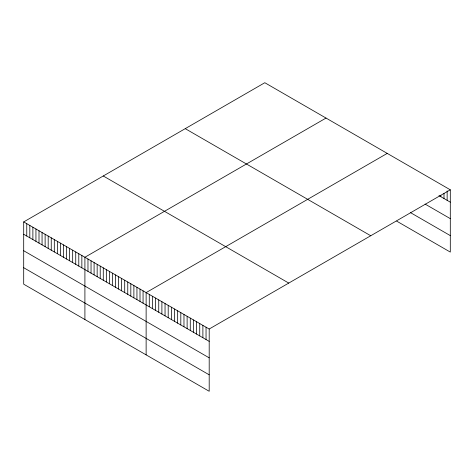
<?xml version="1.0" encoding="UTF-8"?>
<svg xmlns="http://www.w3.org/2000/svg" width="474" height="474" viewBox="0 0 474 474"><rect width="100%" height="100%" fill="white"/><g stroke="black" fill="none" stroke-linecap="round" stroke-linejoin="round"><path stroke-width="0.71" d="M450.3 189.813L209.194 329.015L209.194 391.281L23.7 284.187L23.7 221.915L264.806 82.719L450.3 189.813L450.3 252.085L396.691 221.133M326.017 118.062L84.911 257.258L84.911 319.529M387.228 153.398L146.128 292.6L146.128 354.872M438.948 195.608L450.3 202.161M425.071 204.069L450.3 218.638M410.567 212.672L450.3 235.608M185.239 128.655L370.733 235.75M103.267 175.984L288.761 283.079M23.7 221.915L209.194 329.015M23.7 234.269L209.194 341.363M23.7 250.74L209.194 357.834M23.7 267.715L209.194 374.81M447.148 190.898L447.148 200.342M443.996 193.433L443.996 198.523M440.838 195.247L440.838 196.698M206.042 327.19L206.042 339.544M202.89 325.371L202.89 337.719M199.738 323.552L199.738 335.9M196.586 321.733L196.586 334.081M193.428 319.909L193.428 332.262M190.275 318.09L190.275 330.437M187.123 316.271L187.123 328.618M183.971 314.446L183.971 326.799M180.813 312.627L180.813 324.974M177.661 310.808L177.661 323.155M174.509 308.989L174.509 321.336M171.357 307.164L171.357 319.517M168.199 305.345L168.199 317.693M165.047 303.526L165.047 315.874M161.895 301.701L161.895 314.055M158.743 299.882L158.743 312.23M155.591 298.063L155.591 310.411M152.432 296.244L152.432 308.592M149.28 294.419L149.28 306.773M143.065 290.835L143.065 303.182M140.008 289.069L140.008 301.417M136.945 287.297L136.945 299.651M133.887 285.532L133.887 297.879M130.824 283.766L130.824 296.114M127.761 282L127.761 294.348M124.703 280.229L124.703 292.582M121.64 278.463L121.64 290.811M118.583 276.697L118.583 289.045M115.52 274.932L115.52 287.28M112.462 273.16L112.462 285.514M109.399 271.395L109.399 283.742M106.336 269.629L106.336 281.977M103.279 267.863L103.279 280.211M100.215 266.092L100.215 278.445M97.158 264.326L97.158 276.68M94.095 262.56L94.095 274.908M91.038 260.795L91.038 273.142M87.974 259.023L87.974 271.377M81.854 255.492L81.854 267.84M78.791 253.726L78.791 266.074M75.733 251.961L75.733 264.308M72.67 250.189L72.67 262.543M69.613 248.423L69.613 260.771M66.55 246.658L66.55 259.005M63.486 244.892L63.486 257.24M60.429 243.121L60.429 255.474M57.366 241.355L57.366 253.703M54.309 239.589L54.309 251.937M51.245 237.824L51.245 250.171M48.188 236.052L48.188 248.406M45.125 234.286L45.125 246.634M42.062 232.521L42.062 244.868M39.004 230.755L39.004 243.103M35.941 228.983L35.941 241.337M32.884 227.218L32.884 239.566M29.821 225.452L29.821 237.8M26.763 223.687L26.763 236.034"/></g></svg>
